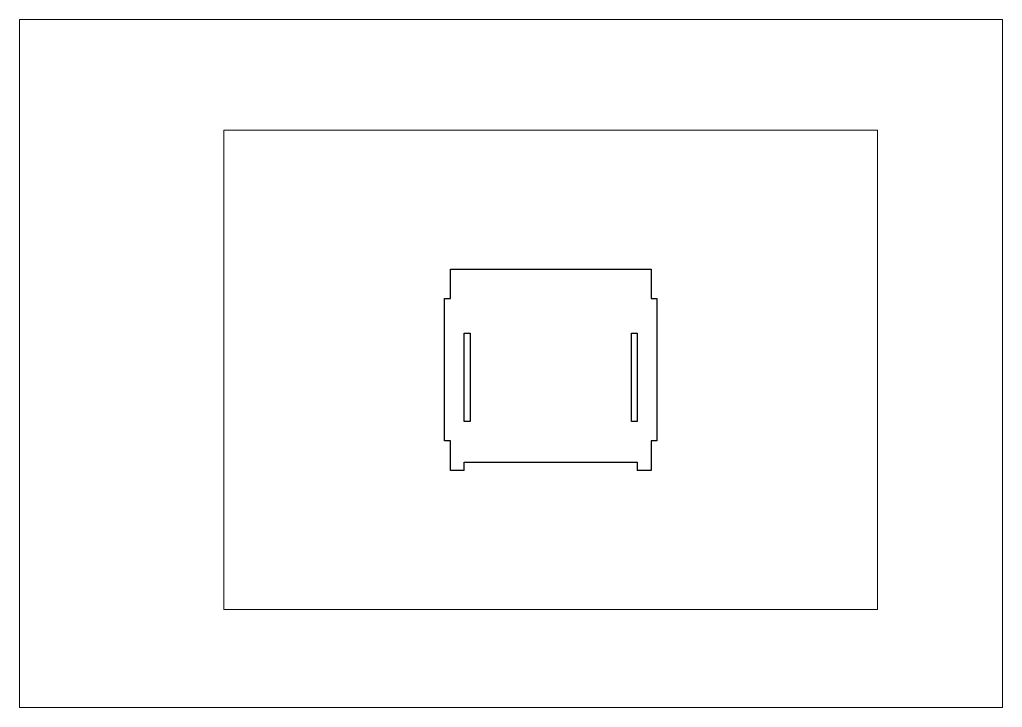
# Paper-space layout 'Layout1' of a CAD drawing. Extents: x 0 to 500, y 0 to 350.
# The model-space entities are those that its viewports show. They can reach past a viewport. Long polylines and large blocks are cut down to what shows.
import ezdxf

# ---------------------------------------------------------------- set-up
doc = ezdxf.new("R2010")
doc.units = 0
doc.header["$MEASUREMENT"] = 0

msp = doc.modelspace()

# ---------------------------------------------------------------- linework, layer by layer
at = {"color": 7, "linetype": 'Continuous'}
for p, q in [((219.23996, 223.03583), (321.23996, 223.03583)), ((219.23996, 208.03583), (219.23996, 223.03583)), ((321.23996, 223.03583), (321.23996, 208.03583)), ((216.23996, 208.03583), (219.23996, 208.03583)), ((216.23996, 135.67243), (216.23996, 208.03583)), ((321.23996, 208.03583), (324.23996, 208.03583)), ((324.23996, 208.03583), (324.23996, 135.67243)), ((226.23996, 145.50809), (226.23996, 190.50809)), ((226.23996, 190.50809), (229.23996, 190.50809)), ((229.23996, 190.50809), (229.23996, 145.50809)), ((311.23996, 190.50809), (314.23996, 190.50809)), ((311.23996, 145.50809), (311.23996, 190.50809)), ((314.23996, 190.50809), (314.23996, 145.50809)), ((229.23996, 145.50809), (226.23996, 145.50809)), ((314.23996, 145.50809), (311.23996, 145.50809)), ((219.23996, 135.67243), (216.23996, 135.67243)), ((219.23996, 120.50809), (219.23996, 135.67243)), ((321.23996, 135.67243), (321.23996, 120.50809)), ((324.23996, 135.67243), (321.23996, 135.67243)), ((226.23996, 120.50809), (219.23996, 120.50809)), ((226.23996, 120.50809), (226.23996, 124.70809)), ((226.23996, 124.70809), (314.23996, 124.70809)), ((314.23996, 124.70809), (314.23996, 120.50809)), ((321.23996, 120.50809), (314.23996, 120.50809))]:
    msp.add_line(p, q, dxfattribs=at)

psp = doc.layouts.get("Layout1")

# ---------------------------------------------------------------- viewports
at = {"layer": '0', "color": 3, "linetype": 'Continuous'}
psp.add_viewport(center=(250, 175), size=(500, 350), view_center_point=(250, 175), view_height=350, dxfattribs=at)
psp.add_viewport(center=(270.23996, 171.77196), size=(332.60302, 243.98182), view_center_point=(270.23996, 171.77196), view_height=243.98182, status=3, dxfattribs=at)

doc.saveas('drawing.dxf')
